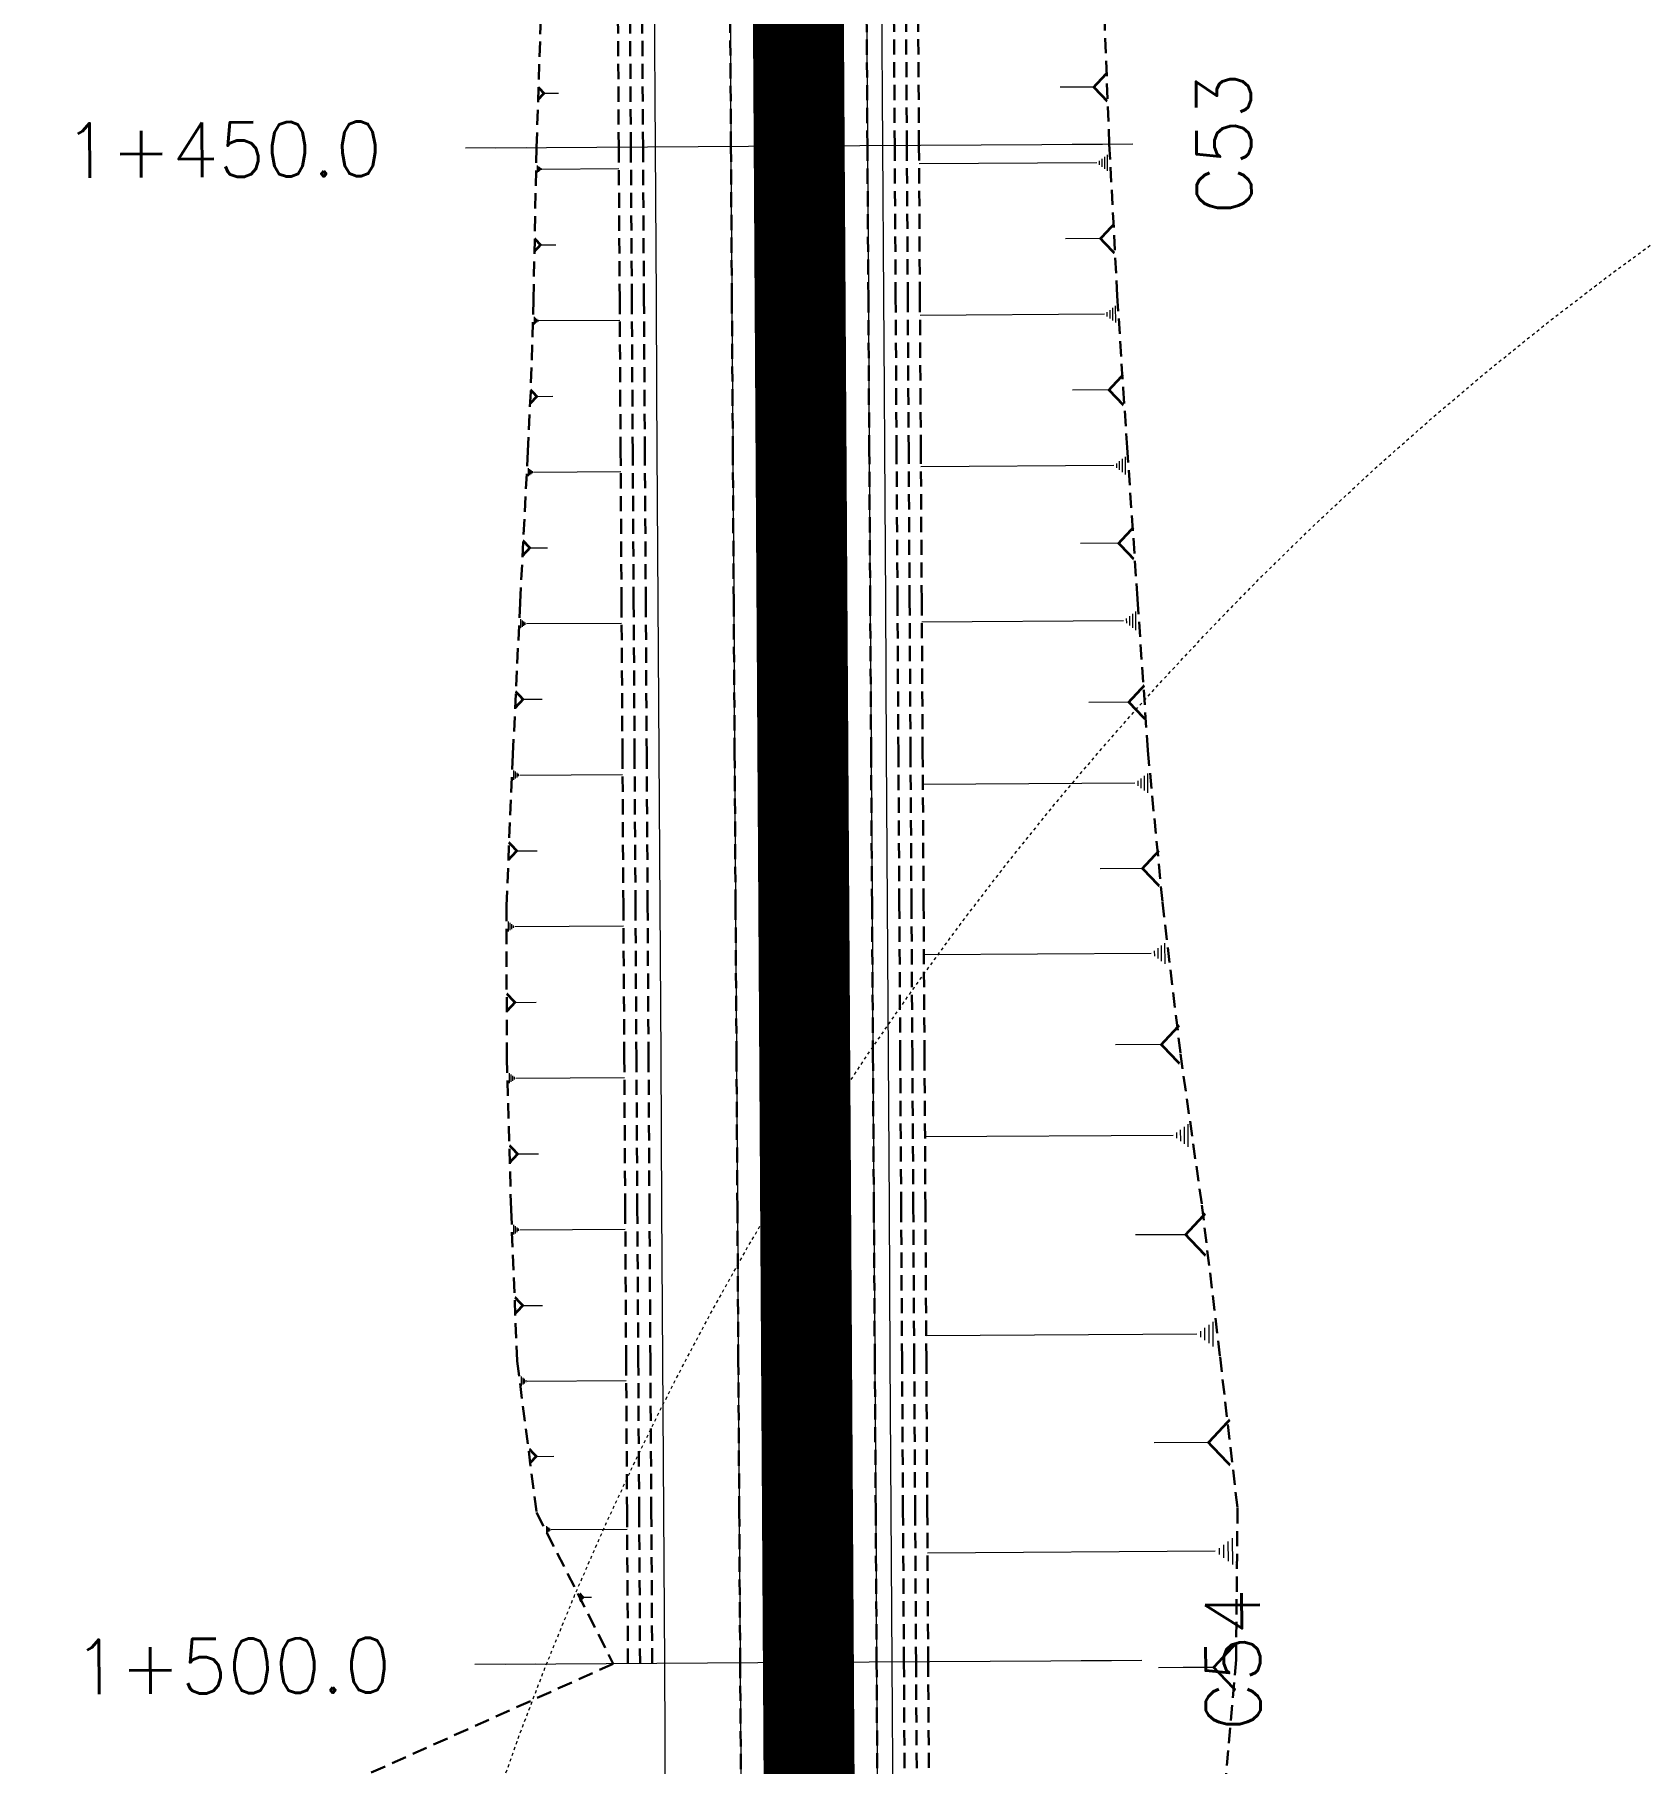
# Model space of a CAD drawing. Header units: metres. Extents: x 544752 to 548977, y 1840603 to 1844608.
# Drawn here: x 545483.5 to 545536.5, y 1843477.9 to 1843534.9 of the extents above; entities that cross this region are included whole.
import ezdxf

# ---------------------------------------------------------------- set-up
doc = ezdxf.new("R2010")
doc.units = ezdxf.units.M
doc.header["$MEASUREMENT"] = 0
for name, pattern in [('ACAD_ISO02W100', [15, 12, -3]), ('Anordnung Grundriss$0$GESTRICHELT', [0.75, 0.5, -0.25]), ('HIDDEN', [0.375, 0.25, -0.125])]:
    doc.linetypes.add(name, pattern=pattern)
doc.layers.add('C-ROAD', color=7, linetype='Continuous')
for name, color, linetype, lineweight in [('C-ROAD-CORR', 5, 'Continuous', 0), ('C-ROAD-SAMP', 150, 'HIDDEN', 0), ('C-ROAD-SAMP-TEXT', 11, 'Continuous', 0), ('C-TOPO-FEAT', 94, 'Continuous', 5), ('Đường', 5, 'ACAD_ISO02W100', 5)]:
    doc.layers.add(name, color=color, linetype=linetype, lineweight=lineweight)

# ---------------------------------------------------------------- blocks, each defined once
blk = doc.blocks.new('TB')
at = {"layer": 'Defpoints', "color": 5, "linetype": 'Anordnung Grundriss$0$GESTRICHELT', "lineweight": 5, "ltscale": 0.2}
blk.add_circle((-0.4049538253086098, -1.769394799566726e-07), 105.7280000291212, dxfattribs=at)

msp = doc.modelspace()

# ---------------------------------------------------------------- linework, layer by layer
at = {"layer": 'C-ROAD', "color": 1, "linetype": 'ACAD_ISO02W100', "lineweight": 60, "ltscale": 0.1, "const_width": 3, "flags": 128}
msp.add_lwpolyline([(545508.5098867064, 1843570.559087935), (545509.2590758278, 1843447.181486077)], dxfattribs=at)
at = {"layer": 'C-ROAD-CORR', "color": 160, "linetype": 'Continuous'}
for p, q in [((545500.3334673558, 1843532.940722745, 688.4629731063258), (545500.8070470588, 1843532.943598476, 687.9893846722061)), ((545518.4639254544, 1843533.143300609, 691.8719612133817), (545517.3494457409, 1843533.136533124, 690.7574609528112)), ((545518.5619483141, 1843530.645487939, 691.7570399326708), (545512.7025440088, 1843530.609907721, 685.8975276010138)), ((545518.6515241583, 1843530.579152099, 691.8462113200217), (545518.6507119566, 1843530.712906714, 691.8462113200217)), ((545518.7411000025, 1843530.51281626, 691.9353827073726), (545518.739475599, 1843530.78032549, 691.9353827073726)), ((545518.8306758468, 1843530.44648042, 692.0245540947235), (545518.8282392415, 1843530.847744265, 692.0245540947235)), ((545518.920251691, 1843530.38014458, 692.1137254820744), (545518.917002884, 1843530.915163041, 692.1137254820744)), ((545500.1103474806, 1843530.556834679, 688.50157713215), (545500.1117545658, 1843530.325113764, 688.50157713215)), ((545500.1491435186, 1843530.528104079, 688.4629562677245), (545500.1501988326, 1843530.354313393, 688.4629562677245)), ((545500.1879395568, 1843530.499373479, 688.424335403299), (545500.1886430993, 1843530.383513022, 688.424335403299)), ((545500.2267355948, 1843530.470642879, 688.3857145388735), (545500.227087366, 1843530.41271265, 688.3857145388735)), ((545500.2655316328, 1843530.441912279, 688.3470936744479), (545502.8032880366, 1843530.457322365, 685.8092904835304)), ((545500.2206111507, 1843527.942430011, 688.184573356201), (545500.7218190888, 1843527.945473509, 687.6833561776058)), ((545518.685216771, 1843528.148898531, 691.6426956336944), (545517.533895479, 1843528.141907332, 690.4913531155798)), ((545500.0060857784, 1843525.563796512, 688.1835502969766), (545500.0075631989, 1843525.320492628, 688.1835502969766)), ((545500.0468211031, 1843525.533629763, 688.1429989021881), (545500.0479291686, 1843525.351151851, 688.1429989021881)), ((545500.0875564278, 1843525.503463014, 688.1024475073996), (545500.0882951382, 1843525.381811073, 688.1024475073996)), ((545500.1282917527, 1843525.473296266, 688.0618961126111), (545500.1286611077, 1843525.412470295, 688.0618961126111)), ((545518.8147678826, 1843525.652700273, 691.5282938552521), (545512.7328700514, 1843525.615769002, 685.4462838956757)), ((545518.9077451043, 1843525.583845527, 691.6208512619579), (545518.9069020615, 1843525.722679077, 691.6208512619579)), ((545519.000722326, 1843525.51499078, 691.7134086686638), (545518.9990362405, 1843525.792657881, 691.7134086686638)), ((545519.0936995476, 1843525.446136033, 691.8059660753696), (545519.0911704196, 1843525.862636684, 691.8059660753696)), ((545519.1866767693, 1843525.377281286, 691.8985234820755), (545519.1833045986, 1843525.932615488, 691.8985234820755)), ((545500.1690270774, 1843525.443129517, 688.0213447178226), (545502.8336376017, 1843525.459309903, 685.3566850675913)), ((545500.0976504439, 1843522.944410942, 687.8583825254127), (545500.6284357028, 1843522.947634044, 687.3275874806723)), ((545518.9641874534, 1843523.157740548, 691.4136858302144), (545517.7648930178, 1843523.15045804, 690.2143692839534)), ((545519.5109249081, 1843520.375413424, 691.6849512032935), (545519.5073991504, 1843520.956040537, 691.6849512032935)), ((545499.8081484921, 1843520.57791629, 687.9035895165686), (545499.809745183, 1843520.314970816, 687.9035895165686)), ((545499.8521723241, 1843520.545314221, 687.8597644630056), (545499.8533698422, 1843520.348105116, 687.8597644630056)), ((545499.896196156, 1843520.512712152, 687.8159394094426), (545499.8969945014, 1843520.381239415, 687.8159394094426)), ((545499.9402199879, 1843520.480110083, 687.7721143558797), (545499.9406191607, 1843520.414373714, 687.7721143558797)), ((545499.9842438198, 1843520.447508014, 687.7282893023167), (545502.8639647164, 1843520.46499462, 684.8485153141766)), ((545519.1220772876, 1843520.663376475, 691.2978593250776), (545512.7631770701, 1843520.624763155, 684.9388418720682)), ((545519.2192891927, 1843520.591385712, 691.3946322946316), (545519.2184077534, 1843520.736542491, 691.3946322946316)), ((545519.3165010979, 1843520.51939495, 691.4914052641856), (545519.314738219, 1843520.809708506, 691.4914052641856)), ((545519.4137130029, 1843520.447404187, 691.5881782337395), (545519.4110686848, 1843520.882874521, 691.5881782337395)), ((545519.2839678711, 1843518.103068025, 691.1787973463271), (545518.0289014999, 1843518.095446852, 689.9237078362172)), ((545499.8680262279, 1843517.950756741, 687.6010235580545), (545500.4489617023, 1843517.954284371, 687.020077373384)), ((545519.8532748687, 1843515.241560054, 691.4653196968524), (545519.8495864825, 1843515.848969065, 691.4653196968524)), ((545499.561537282, 1843515.596136534, 687.6631516363987), (545499.5632786682, 1843515.309362401, 687.6631516363987)), ((545499.609550644, 1843515.560579998, 687.6153550664437), (545499.6108566837, 1843515.345499399, 687.6153550664437)), ((545499.657564006, 1843515.525023462, 687.5675584964888), (545499.658434699, 1843515.381636396, 687.5675584964888)), ((545499.705577368, 1843515.489466927, 687.5197619265339), (545499.7060127145, 1843515.417773394, 687.5197619265339)), ((545499.75359073, 1843515.453910392, 687.471965356579), (545502.8942778505, 1843515.47298167, 684.3312203331226)), ((545519.4464913347, 1843515.542805635, 691.0603728904506), (545512.7942816649, 1843515.502411244, 684.4080405778154)), ((545519.5481872181, 1843515.467494239, 691.161609592051), (545519.5472651217, 1843515.619346492, 691.161609592051)), ((545519.6498831017, 1843515.392182844, 691.2628462936515), (545519.6480389086, 1843515.69588735, 691.2628462936515)), ((545519.7515789851, 1843515.316871449, 691.3640829952519), (545519.7488126956, 1843515.772428207, 691.3640829952519)), ((545499.6438497779, 1843512.95681358, 687.3381853098991), (545500.2738847983, 1843512.960639359, 686.7081386738298)), ((545519.6182122233, 1843512.864572842, 690.9381993845863), (545518.304798817, 1843512.856597367, 689.6247617637316)), ((545499.3299416164, 1843510.612973302, 687.4076210057717), (545499.3318198549, 1843510.303662128, 687.4076210057717)), ((545499.3817282586, 1843510.574622445, 687.3560681930071), (545499.3831369375, 1843510.342639065, 687.3560681930071)), ((545499.4335149007, 1843510.536271588, 687.3045153802425), (545499.4344540201, 1843510.381616001, 687.3045153802425)), ((545499.485301543, 1843510.497920732, 687.2529625674779), (545499.4857711026, 1843510.420592938, 687.2529625674779)), ((545499.5370881852, 1843510.459569875, 687.2014097547133), (545502.9245960173, 1843510.480139929, 683.8138394689827)), ((545519.8173158689, 1843510.188753337, 690.8436556219139), (545512.8268056945, 1843510.146304674, 683.8530165676705)), ((545519.924183533, 1843510.109611953, 690.9500407522215), (545519.9232145428, 1843510.269186707, 690.9500407522215)), ((545520.0310511969, 1843510.03047057, 691.0564258825292), (545520.0291132168, 1843510.349620077, 691.0564258825292)), ((545520.1379188609, 1843509.951329187, 691.1628110128369), (545520.1350118907, 1843510.430053447, 691.1628110128369)), ((545520.2447865248, 1843509.872187803, 691.2691961431445), (545520.2409105647, 1843510.510486817, 691.2691961431445)), ((545499.4382902785, 1843507.961933527, 687.0566273476669), (545500.1138342761, 1843507.966035651, 686.3810708954024)), ((545520.0694174337, 1843507.380632489, 690.7875629331893), (545518.6753799123, 1843507.372167438, 689.3934997107837)), ((545499.1492436781, 1843505.62607306, 687.1010238889895), (545499.1512321803, 1843505.298603499, 687.1010238889895)), ((545499.204070501, 1843505.585470782, 687.046444622564), (545499.2055618777, 1843505.339868611, 687.046444622564)), ((545499.258897324, 1843505.544868503, 686.9918653561384), (545499.2598915751, 1843505.381133723, 686.9918653561384)), ((545499.3137241469, 1843505.504266225, 686.9372860897129), (545499.3142212725, 1843505.422398835, 686.9372860897129)), ((545499.3685509699, 1843505.463663947, 686.8827068232873), (545502.9549254581, 1843505.485441585, 683.2962662152249)), ((545520.3573356561, 1843504.576645104, 690.7677171167826), (545512.8609029049, 1843504.531124314, 683.2711461584154)), ((545520.4719376288, 1843504.491776039, 690.8818016335313), (545520.4708985103, 1843504.662899659, 690.8818016335313)), ((545520.5865396017, 1843504.406906975, 690.99588615028), (545520.5844613644, 1843504.749154215, 690.99588615028)), ((545520.7011415744, 1843504.32203791, 691.1099706670286), (545520.6980242187, 1843504.835408771, 691.1099706670286)), ((545520.8157435472, 1843504.237168846, 691.2240551837773), (545520.8115870729, 1843504.921663327, 691.2240551837773)), ((545499.3774373509, 1843502.963680992, 686.6299454489653), (545500.0705768283, 1843502.967889962, 685.9367931924717)), ((545520.6914238405, 1843501.572648916, 690.7720718106638), (545519.1841900793, 1843501.5634965, 689.2648102615477)), ((545499.1823357594, 1843500.626235771, 686.5801971912497), (545499.1843228341, 1843500.299001296, 686.5801971912497)), ((545499.2371232229, 1843500.585662641, 686.525657106554), (545499.238613529, 1843500.340236784, 686.525657106554)), ((545499.2919106865, 1843500.54508951, 686.4711170218584), (545499.2929042238, 1843500.381472273, 686.4711170218584)), ((545499.34669815, 1843500.50451638, 686.4165769371627), (545499.3471949187, 1843500.422707761, 686.4165769371627)), ((545499.4014856135, 1843500.46394325, 686.3620368524671), (545502.9852854911, 1843500.485705254, 682.7781709024363)), ((545521.3300338214, 1843498.390971699, 691.0806161761104), (545521.3277653888, 1843498.764540621, 691.0806161761104)), ((545521.4551239035, 1843498.298335613, 691.2051414457917), (545521.4517212545, 1843498.858688996, 691.2051414457917)), ((545521.5802139855, 1843498.205699527, 691.329666715473), (545521.5756771202, 1843498.952837371, 691.329666715473)), ((545521.0798536573, 1843498.576243872, 690.8315656367479), (545512.8973645993, 1843498.526557124, 682.6489257231007)), ((545521.2049437393, 1843498.483607786, 690.9560909064292), (545521.203809523, 1843498.670392246, 690.9560909064292)), ((545499.4665598681, 1843497.964869017, 686.0531419305047), (545500.1483615377, 1843497.96900914, 685.3713276909028)), ((545499.326930706, 1843495.62349476, 685.948013418774), (545499.3288580881, 1843495.306090554, 685.948013418774)), ((545499.3800723298, 1843495.584140464, 685.8951117425039), (545499.3815178663, 1843495.34608731, 685.8951117425039)), ((545499.4332139534, 1843495.544786169, 685.8422100662337), (545499.4341776446, 1843495.386084066, 685.8422100662337)), ((545499.4863555771, 1843495.505431873, 685.7893083899636), (545499.4868374227, 1843495.426080822, 685.7893083899636)), ((545499.5394972009, 1843495.466077578, 685.7364067136934), (545503.0156381347, 1843495.487185842, 682.2602016923848)), ((545521.4915703847, 1843495.3038958, 690.8840622950585), (545519.8373125724, 1843495.293850606, 689.2297739841288)), ((545499.6337608726, 1843492.968053134, 685.3984069513543), (545500.2891591401, 1843492.972032927, 684.7429966007736)), ((545522.4035372705, 1843491.621229245, 691.4336801556457), (545522.3985910114, 1843492.435786717, 691.4336801556457)), ((545521.8580258258, 1843492.025210475, 690.8906318287205), (545512.9371718409, 1843491.971040134, 681.9696133753619)), ((545521.994403687, 1843491.924215168, 691.0263939104518), (545521.9931671222, 1843492.127854536, 691.0263939104518)), ((545522.1307815482, 1843491.82321986, 691.1621559921831), (545522.1283084186, 1843492.230498596, 691.1621559921831)), ((545522.2671594094, 1843491.722224552, 691.2979180739144), (545522.263449715, 1843492.333142657, 691.2979180739144)), ((545499.582793892, 1843490.622712651, 685.2051807675416), (545499.5846034236, 1843490.324716246, 685.2051807675416)), ((545499.6326861511, 1843490.585764689, 685.1555137843143), (545499.6340432997, 1843490.362267385, 685.1555137843143)), ((545499.68257841, 1843490.548816727, 685.105846801087), (545499.6834831759, 1843490.399818524, 685.105846801087)), ((545499.7324706691, 1843490.511868765, 685.0561798178596), (545499.732923052, 1843490.437369663, 685.0561798178596)), ((545499.7823629281, 1843490.474920803, 685.0065128346323), (545503.0459539072, 1843490.494738393, 681.7428616866056)), ((545522.2456106065, 1843488.449161532, 690.8856983336132), (545520.4539102612, 1843488.438281742, 689.093964955814)), ((545500.0792146402, 1843487.995135464, 684.4675804918533), (545500.6544997235, 1843487.998628783, 683.8922848024573)), ((545500.4140634248, 1843485.692251939, 683.8960178920532), (545500.4154541602, 1843485.463223499, 683.8960178920532)), ((545500.4524086731, 1843485.663855173, 683.8578457818064), (545500.4534517248, 1843485.492083844, 683.8578457818064)), ((545500.4907539216, 1843485.635458407, 683.8196736715596), (545500.4914492894, 1843485.520944188, 683.8196736715596)), ((545500.52909917, 1843485.607061642, 683.7815015613128), (545500.5294468539, 1843485.549804532, 683.7815015613128)), ((545500.5674444184, 1843485.578664876, 683.743329451066), (545503.0757134245, 1843485.593895905, 681.2350142015198)), ((545522.46673089, 1843484.863559446, 690.7133602406414), (545512.9806805672, 1843484.805957048, 681.2271350291765)), ((545522.6117492096, 1843484.756165404, 690.857723766982), (545522.6104343001, 1843484.972706701, 690.857723766982)), ((545501.6197011182, 1843483.348794691, 682.4729095785974), (545501.9032317547, 1843483.350516382, 682.1893737148687))]:
    msp.add_line(p, q, dxfattribs=at)
at = {"layer": 'C-ROAD-CORR', "color": 5, "linetype": 'Anordnung Grundriss$0$GESTRICHELT', "lineweight": 30, "extrusion": (-0.7070937448954283, -0.004293704267943029, 0.707106781210178), "const_width": 0.1, "elevation": -393159.0523366326}
msp.add_lwpolyline([(-1840187.116722113, 394138.1286950194), (-1840186.650506286, 394137.5070739162), (-1840186.184290459, 394138.1286950194)], dxfattribs=at)
at = {"layer": 'C-ROAD-CORR', "color": 5, "linetype": 'Anordnung Grundriss$0$GESTRICHELT', "lineweight": 30, "extrusion": (-0.7070937450216995, -0.004293704387586455, -0.7071067810831826), "const_width": 0.1, "elevation": -394122.2760150681}
msp.add_lwpolyline([(-1840186.359819909, -393148.3780786298), (-1840186.557930606, -393148.6422262259), (-1840186.756041303, -393148.3780786298)], dxfattribs=at)
at = {"layer": 'C-ROAD-CORR', "color": 5, "linetype": 'Anordnung Grundriss$0$GESTRICHELT', "lineweight": 30, "extrusion": (-0.7070937449508423, -0.004293704294084218, 0.7071067811546063), "const_width": 0.1, "elevation": -393159.3495595586}
msp.add_lwpolyline([(-1840182.13645986, 394138.1221746327), (-1840181.654832242, 394137.4800044768), (-1840181.173204625, 394138.1221746327)], dxfattribs=at)
at = {"layer": 'C-ROAD-CORR', "color": 5, "linetype": 'Anordnung Grundriss$0$GESTRICHELT', "lineweight": 30, "extrusion": (-0.7070937449135872, -0.004293704366524582, -0.7071067811914209), "const_width": 0.1, "elevation": -394121.97779788}
msp.add_lwpolyline([(-1840181.350763068, -393148.4582885088), (-1840181.560431374, -393148.7378462501), (-1840181.770099679, -393148.4582885088)], dxfattribs=at)
at = {"layer": 'C-ROAD-CORR', "color": 5, "linetype": 'Anordnung Grundriss$0$GESTRICHELT', "lineweight": 30, "extrusion": (-0.7070937448629766, -0.004293704434006789, -0.7071067812416207), "const_width": 0.1, "elevation": -394121.6388382001}
msp.add_lwpolyline([(-1840176.341156455, -393148.5641909337), (-1840176.563197722, -393148.8602459573), (-1840176.785238991, -393148.5641909335)], dxfattribs=at)
at = {"layer": 'C-ROAD-CORR', "color": 5, "linetype": 'Anordnung Grundriss$0$GESTRICHELT', "lineweight": 30, "extrusion": (-0.7070937449225162, -0.004293704299409301, 0.7071067811828996), "const_width": 0.1, "elevation": -393159.6873161566}
msp.add_lwpolyline([(-1840177.163764007, 394138.1628518461), (-1840176.662067977, 394137.4939238062), (-1840176.160371948, 394138.1628518461)], dxfattribs=at)
at = {"layer": 'C-ROAD-CORR', "color": 5, "linetype": 'Anordnung Grundriss$0$GESTRICHELT', "lineweight": 30, "extrusion": (-0.707093744955093, -0.004293704382107818, 0.7071067811498211), "const_width": 0.1, "elevation": -393160.0579891106}
msp.add_lwpolyline([(-1840172.130508796, 394138.2324132905), (-1840171.605481916, 394137.532377451), (-1840171.080455037, 394138.2324132905)], dxfattribs=at)
at = {"layer": 'C-ROAD-CORR', "color": 5, "linetype": 'Anordnung Grundriss$0$GESTRICHELT', "lineweight": 30, "extrusion": (-0.7070937449438264, -0.004293704302478648, -0.707106781161571), "const_width": 0.1, "elevation": -394121.2728523808}
msp.add_lwpolyline([(-1840171.328113442, -393148.5341043476), (-1840171.571133848, -393148.858131556), (-1840171.814154255, -393148.5341043474)], dxfattribs=at)
at = {"layer": 'C-ROAD-CORR', "color": 5, "linetype": 'Anordnung Grundriss$0$GESTRICHELT', "lineweight": 30, "extrusion": (-0.7070937448524715, -0.004293704327608478, -0.7071067812527718), "const_width": 0.1, "elevation": -394120.9070379486}
msp.add_lwpolyline([(-1840166.315063759, -393148.512714715), (-1840166.578623782, -393148.8641280784), (-1840166.842183803, -393148.512714715)], dxfattribs=at)
at = {"layer": 'C-ROAD-CORR', "color": 5, "linetype": 'Anordnung Grundriss$0$GESTRICHELT', "lineweight": 30, "extrusion": (-0.7070937449498004, -0.004293704264821461, 0.7071067811558258), "const_width": 0.1, "elevation": -393160.4417479917}
msp.add_lwpolyline([(-1840166.914580981, 394138.3084660653), (-1840166.36514602, 394137.5758861173), (-1840165.815711058, 394138.3084660654)], dxfattribs=at)
at = {"layer": 'C-ROAD-CORR', "color": 5, "linetype": 'Anordnung Grundriss$0$GESTRICHELT', "lineweight": 30, "extrusion": (-0.7070937448579152, -0.004293704260972002, -0.7071067812477327), "const_width": 0.1, "elevation": -394120.5410301509}
msp.add_lwpolyline([(-1840161.302538892, -393148.5195009456), (-1840161.585136502, -393148.8962977594), (-1840161.867734113, -393148.5195009458)], dxfattribs=at)
at = {"layer": 'C-ROAD-CORR', "color": 5, "linetype": 'Anordnung Grundriss$0$GESTRICHELT', "lineweight": 30, "extrusion": (-0.7070937449454162, -0.004293704352938076, 0.707106781159675), "const_width": 0.1, "elevation": -393160.8439220609}
msp.add_lwpolyline([(-1840161.461659683, 394138.5425818578), (-1840160.87849756, 394137.7650323598), (-1840160.295335436, 394138.5425818578)], dxfattribs=at)
at = {"layer": 'C-ROAD-CORR', "color": 5, "linetype": 'Anordnung Grundriss$0$GESTRICHELT', "lineweight": 30, "extrusion": (-0.7070937448819054, -0.004293704320972548, -0.7071067812233788), "const_width": 0.1, "elevation": -394120.1749544254}
msp.add_lwpolyline([(-1840156.29734025, -393148.7470032378), (-1840156.587298506, -393149.1336142467), (-1840156.877256764, -393148.7470032378)], dxfattribs=at)
at = {"layer": 'C-ROAD-CORR', "color": 5, "linetype": 'Anordnung Grundriss$0$GESTRICHELT', "lineweight": 30, "extrusion": (-0.7070937449066631, -0.004293704299621532, 0.7071067811987509), "const_width": 0.1, "elevation": -393161.2696355572}
msp.add_lwpolyline([(-1840155.697400951, 394139.0095683446), (-1840155.066885898, 394138.1688816081), (-1840154.436370845, 394139.0095683446)], dxfattribs=at)
at = {"layer": 'C-ROAD-CORR', "color": 5, "linetype": 'Anordnung Grundriss$0$GESTRICHELT', "lineweight": 30, "extrusion": (-0.7070937449246922, -0.004293704412321894, -0.7071067811800379), "const_width": 0.1, "elevation": -394119.8088390126}
msp.add_lwpolyline([(-1840151.302750452, -393149.2028867959), (-1840151.587965809, -393149.5831739387), (-1840151.873181165, -393149.2028867959)], dxfattribs=at)
at = {"layer": 'C-ROAD-CORR', "color": 5, "linetype": 'Anordnung Grundriss$0$GESTRICHELT', "lineweight": 30, "extrusion": (-0.7070937448971155, -0.004293704267269855, 0.707106781208495), "const_width": 0.1, "elevation": -393161.7292439152}
msp.add_lwpolyline([(-1840149.485434148, 394139.7095713221), (-1840148.793415115, 394138.786879277), (-1840148.10139608, 394139.7095713222)], dxfattribs=at)
at = {"layer": 'C-ROAD-CORR', "color": 5, "linetype": 'Anordnung Grundriss$0$GESTRICHELT', "lineweight": 30, "extrusion": (-0.7070937449006063, -0.004293704227334875, -0.7071067812052466), "const_width": 0.1, "elevation": -394119.442289259}
msp.add_lwpolyline([(-1840146.316202154, -393149.7770271678), (-1840146.590372282, -393150.1425873382), (-1840146.86454241, -393149.7770271678)], dxfattribs=at)
at = {"layer": 'C-ROAD-CORR', "color": 5, "linetype": 'Anordnung Grundriss$0$GESTRICHELT', "lineweight": 30, "extrusion": (-0.7070937449292367, -0.004293704275425747, 0.7071067811763249), "const_width": 0.1, "elevation": -393162.2318645642}
msp.add_lwpolyline([(-1840142.683737077, 394140.2911309049), (-1840141.934222259, 394139.2917778152), (-1840141.184707442, 394140.2911309051)], dxfattribs=at)
at = {"layer": 'C-ROAD-CORR', "color": 5, "linetype": 'Anordnung Grundriss$0$GESTRICHELT', "lineweight": 30, "extrusion": (-0.7070937449908788, -0.004293704200760156, -0.707106781115137), "const_width": 0.1, "elevation": -394119.0777210844}
msp.add_lwpolyline([(-1840141.374206053, -393150.7734306408), (-1840141.614862754, -393151.0943062418), (-1840141.855519455, -393150.7734306408)], dxfattribs=at)
at = {"layer": 'C-ROAD-CORR', "color": 5, "linetype": 'Anordnung Grundriss$0$GESTRICHELT', "lineweight": 30, "extrusion": (-0.7070937449986026, -0.004293704315096613, -0.7071067811067193), "const_width": 0.1, "elevation": -394118.7368090803}
msp.add_lwpolyline([(-1840136.840555268, -393153.416131212), (-1840136.959163502, -393153.5742755235), (-1840137.077771736, -393153.4161312121)], dxfattribs=at)
at = {"layer": 'C-ROAD-CORR', "color": 1, "linetype": 'Anordnung Grundriss$0$GESTRICHELT', "lineweight": 30}
for points in [[(545500.2543484606, 1843536.144230691, 688.7660099778114), (545500.0863387962, 1843531.1431183, 688.584582262695), (545499.9873191608, 1843526.142424838, 688.2685815872915), (545499.8958241616, 1843523.096870109, 688.0752042413892), (545499.8002558544, 1843521.141196746, 687.9800579338472), (545499.5474233237, 1843516.139569283, 687.7451436767464), (545499.3085885129, 1843511.138026817, 687.4962314417738), (545499.0933909175, 1843506.136627885, 687.223681555595), (545499.1102058907, 1843501.136637809, 686.7191148233262), (545499.2479796532, 1843496.137382234, 686.0935870716792), (545499.4486597186, 1843491.138508647, 685.4051518574419), (545500.089980514, 1843486.142310775, 684.2760677893087), (545502.6194534306, 1843481.157578379, 681.2587967891898)], [(545502.7686625599, 1843536.159498428, 686.2516495235326), (545502.7990236343, 1843531.159590608, 685.8718474124626), (545502.8293847087, 1843526.159682789, 685.4264636419811), (545502.8478742569, 1843523.114795921, 685.1230997208319), (545502.859745783, 1843521.159774969, 684.9205115992316), (545502.8901068574, 1843516.159867149, 684.4023985160411), (545502.9204679318, 1843511.15995933, 683.8842854328504), (545502.9508290061, 1843506.16005151, 683.3661723496599), (545502.9811900805, 1843501.16014369, 682.8480592664694), (545503.0115511549, 1843496.160235871, 682.3299461832787), (545503.0419122293, 1843491.160328051, 681.8118331000882), (545503.0722733036, 1843486.160420231, 681.2937200168976), (545503.102634378, 1843481.160512412, 680.775606933707)], [(545512.6684800428, 1843536.219613355, 686.3316495235326), (545512.6988411172, 1843531.219705536, 685.9518474124626), (545512.7292021916, 1843526.219797716, 685.5064636419811), (545512.7476917398, 1843523.174910849, 685.2030997208319), (545512.759563266, 1843521.219889896, 685.0005115992317), (545512.7899243403, 1843516.219982077, 684.4823985160411), (545512.8202854147, 1843511.220074257, 683.9642854328505), (545512.8506464891, 1843506.220166437, 683.44617234966), (545512.8810075634, 1843501.220258618, 682.9280592664694), (545512.9113686378, 1843496.220350798, 682.4099461832787), (545512.9417297122, 1843491.220442978, 681.8918331000882), (545512.9720907866, 1843486.220535159, 681.3737200168977), (545513.0024518609, 1843481.220627339, 680.855606933707), (545513.0328129353, 1843476.220719519, 680.3374938505165)]]:
    msp.add_polyline3d(points, dxfattribs=at)
at = {"layer": 'C-ROAD-CORR', "color": 92, "linetype": 'Anordnung Grundriss$0$GESTRICHELT', "lineweight": 30}
for points in [[(545503.1686551855, 1843536.161927314, 685.8516495235326), (545503.1990162599, 1843531.162019494, 685.4718474124626), (545503.2293773342, 1843526.162111675, 685.0264636419811), (545503.2478668825, 1843523.117224807, 684.7230997208319), (545503.2597384086, 1843521.162203855, 684.5205115992317), (545503.290099483, 1843516.162296035, 684.0023985160411), (545503.3204605574, 1843511.162388216, 683.4842854328505), (545503.3508216317, 1843506.162480396, 682.9661723496599), (545503.3811827061, 1843501.162572576, 682.4480592664694), (545503.4115437805, 1843496.162664757, 681.9299461832787), (545503.4419048548, 1843491.162756937, 681.4118331000882), (545503.4722659292, 1843486.162849117, 680.8937200168976), (545503.5026270036, 1843481.162941298, 680.375606933707)], [(545503.5686478111, 1843536.1643562, 685.8516495235326), (545503.5990088854, 1843531.16444838, 685.4718474124626), (545503.6293699598, 1843526.164540561, 685.0264636419811), (545503.647859508, 1843523.119653693, 684.7230997208319), (545503.6597310342, 1843521.164632741, 684.5205115992317), (545503.6900921086, 1843516.164724921, 684.0023985160411), (545503.7204531829, 1843511.164817102, 683.4842854328505), (545503.7508142573, 1843506.164909282, 682.9661723496599), (545503.7811753317, 1843501.165001462, 682.4480592664694), (545503.811536406, 1843496.165093643, 681.9299461832787), (545503.8418974804, 1843491.165185823, 681.4118331000882), (545503.8722585548, 1843486.165278003, 680.8937200168976), (545503.9026196292, 1843481.165370184, 680.375606933707)], [(545511.8684947917, 1843536.214755584, 685.9316495235327), (545511.898855866, 1843531.214847764, 685.5518474124626), (545511.9292169404, 1843526.214939944, 685.1064636419811), (545511.9477064887, 1843523.170053077, 684.8030997208319), (545511.9595780148, 1843521.215032125, 684.6005115992317), (545511.9899390892, 1843516.215124305, 684.0823985160412), (545512.0203001635, 1843511.215216485, 683.5642854328505), (545512.0506612379, 1843506.215308666, 683.04617234966), (545512.0810223123, 1843501.215400846, 682.5280592664694), (545512.1113833867, 1843496.215493026, 682.0099461832788), (545512.141744461, 1843491.215585207, 681.4918331000882), (545512.1721055354, 1843486.215677387, 680.9737200168977), (545512.2024666098, 1843481.215769567, 680.455606933707), (545512.2328276841, 1843476.215861748, 679.9374938505165)], [(545512.2684874173, 1843536.217184469, 685.9316495235327), (545512.2988484916, 1843531.21727665, 685.5518474124626), (545512.329209566, 1843526.21736883, 685.1064636419811), (545512.3476991142, 1843523.172481963, 684.8030997208319), (545512.3595706404, 1843521.21746101, 684.6005115992317), (545512.3899317147, 1843516.217553191, 684.0823985160412), (545512.4202927891, 1843511.217645371, 683.5642854328505), (545512.4506538635, 1843506.217737551, 683.04617234966), (545512.4810149379, 1843501.217829732, 682.5280592664694), (545512.5113760122, 1843496.217921912, 682.0099461832788), (545512.5417370866, 1843491.218014092, 681.4918331000882), (545512.572098161, 1843486.218106273, 680.9737200168977), (545512.6024592353, 1843481.218198453, 680.455606933707), (545512.6328203097, 1843476.218290633, 679.9374938505165)]]:
    msp.add_polyline3d(points, dxfattribs=at)
at = {"layer": 'C-ROAD-CORR', "color": 5, "linetype": 'Anordnung Grundriss$0$GESTRICHELT', "lineweight": 30}
for points in [[(545506.4685943464, 1843536.181965623, 686.3516495235326), (545506.4989554208, 1843531.182057803, 685.9718474124626), (545506.5293164952, 1843526.182149984, 685.5264636419811), (545506.5478060434, 1843523.137263116, 685.2230997208319), (545506.5596775695, 1843521.182242164, 685.0205115992317), (545506.5900386439, 1843516.182334344, 684.5023985160411), (545506.6203997183, 1843511.182426525, 683.9842854328505), (545506.6507607927, 1843506.182518705, 683.4661723496599), (545506.681121867, 1843501.182610885, 682.9480592664694), (545506.7114829414, 1843496.182703066, 682.4299461832787), (545506.7418440158, 1843491.182795246, 681.9118331000882), (545506.7722050902, 1843486.182887426, 681.3937200168976), (545506.8025661645, 1843481.182979607, 680.875606933707), (545506.8329272389, 1843476.183071787, 680.3574938505164)], [(545510.9685113842, 1843536.20929059, 686.3516495235326), (545510.9988724586, 1843531.209382771, 685.9718474124626), (545511.029233533, 1843526.209474951, 685.5264636419811), (545511.0477230812, 1843523.164588084, 685.2230997208319), (545511.0595946073, 1843521.209567131, 685.0205115992317), (545511.0899556817, 1843516.209659311, 684.5023985160411), (545511.1203167561, 1843511.209751492, 683.9842854328505), (545511.1506778304, 1843506.209843672, 683.4661723496599), (545511.1810389048, 1843501.209935853, 682.9480592664694), (545511.2113999792, 1843496.210028033, 682.4299461832787), (545511.2417610536, 1843491.210120213, 681.9118331000882), (545511.2721221279, 1843486.210212393, 681.3937200168976), (545511.3024832023, 1843481.210304574, 680.875606933707), (545511.3328442767, 1843476.210396754, 680.3574938505164)]]:
    msp.add_polyline3d(points, dxfattribs=at)
at = {"layer": 'C-ROAD-CORR', "color": 160, "linetype": 'Anordnung Grundriss$0$GESTRICHELT', "lineweight": 30}
for points in [[(545506.4685943464, 1843536.181965623, 686.2016495235326), (545506.4989554208, 1843531.182057803, 685.8218474124626), (545506.5293164952, 1843526.182149984, 685.3764636419811), (545506.5478060434, 1843523.137263116, 685.0730997208319), (545506.5596775695, 1843521.182242164, 684.8705115992317), (545506.5900386439, 1843516.182334344, 684.3523985160411), (545506.6203997183, 1843511.182426525, 683.8342854328505), (545506.6507607927, 1843506.182518705, 683.31617234966), (545506.681121867, 1843501.182610885, 682.7980592664694), (545506.7114829414, 1843496.182703066, 682.2799461832788), (545506.7418440158, 1843491.182795246, 681.7618331000882), (545506.7722050902, 1843486.182887426, 681.2437200168977), (545506.8025661645, 1843481.182979607, 680.725606933707), (545506.8329272389, 1843476.183071787, 680.2074938505165)], [(545510.9685113842, 1843536.20929059, 686.2016495235326), (545510.9988724586, 1843531.209382771, 685.8218474124626), (545511.029233533, 1843526.209474951, 685.3764636419811), (545511.0477230812, 1843523.164588084, 685.0730997208319), (545511.0595946073, 1843521.209567131, 684.8705115992317), (545511.0899556817, 1843516.209659311, 684.3523985160411), (545511.1203167561, 1843511.209751492, 683.8342854328505), (545511.1506778304, 1843506.209843672, 683.31617234966), (545511.1810389048, 1843501.209935853, 682.7980592664694), (545511.2113999792, 1843496.210028033, 682.2799461832788), (545511.2417610536, 1843491.210120213, 681.7618331000882), (545511.2721221279, 1843486.210212393, 681.2437200168977), (545511.3024832023, 1843481.210304574, 680.725606933707), (545511.3328442767, 1843476.210396754, 680.2074938505165)]]:
    msp.add_polyline3d(points, dxfattribs=at)
at = {"layer": 'C-ROAD-CORR', "color": 150, "linetype": 'Anordnung Grundriss$0$GESTRICHELT', "lineweight": 30}
msp.add_polyline3d([(545508.7185528653, 1843536.195628107, 686.4191495235326), (545508.7489139397, 1843531.195720287, 686.0393474124626), (545508.7792750141, 1843526.195812467, 685.5939636419811), (545508.7977645623, 1843523.1509256, 685.2905997208319), (545508.8096360884, 1843521.195904648, 685.0880115992317), (545508.8399971628, 1843516.195996828, 684.5698985160411), (545508.8703582372, 1843511.196089008, 684.0517854328505), (545508.9007193116, 1843506.196181189, 683.5336723496599), (545508.9310803859, 1843501.196273369, 683.0155592664694), (545508.9614414603, 1843496.196365549, 682.4974461832787), (545508.9918025347, 1843491.19645773, 681.9793331000882), (545509.022163609, 1843486.19654991, 681.4612200168976), (545509.0525246834, 1843481.19664209, 680.943106933707), (545509.0828857578, 1843476.196734271, 680.4249938505164)], dxfattribs=at)
msp.add_polyline3d([(545508.7185528653, 1843536.195628107, 686.4191495235326), (545508.7489139397, 1843531.195720287, 686.0393474124626), (545508.7792750141, 1843526.195812467, 685.5939636419811), (545508.7977645623, 1843523.1509256, 685.2905997208319), (545508.8096360884, 1843521.195904648, 685.0880115992317), (545508.8399971628, 1843516.195996828, 684.5698985160411), (545508.8703582372, 1843511.196089008, 684.0517854328505), (545508.9007193116, 1843506.196181189, 683.5336723496599), (545508.9310803859, 1843501.196273369, 683.0155592664694), (545508.9614414603, 1843496.196365549, 682.4974461832787), (545508.9918025347, 1843491.19645773, 681.9793331000882), (545509.022163609, 1843486.19654991, 681.4612200168976), (545509.0525246834, 1843481.19664209, 680.943106933707), (545509.0828857578, 1843476.196734271, 680.4249938505164)], dxfattribs=at)
at = {"layer": 'C-ROAD-SAMP', "color": 1, "linetype": 'Continuous', "lineweight": 13}
for points in [[(545518.7487295789, 1843531.256442436), (545508.7489139396, 1843531.195720287), (545498.7490983002, 1843531.134998138)], [(545519.0523403228, 1843481.257364239), (545509.0525246834, 1843481.19664209), (545499.0527090441, 1843481.135919942)]]:
    msp.add_lwpolyline(points, dxfattribs=at)
at = {"layer": 'C-ROAD-SAMP-TEXT', "color": 1, "linetype": 'Continuous', "lineweight": -3}
for p, q in [((545507.7489323757, 1843531.189648072), (545509.7488955036, 1843531.201792502)), ((545508.0525431195, 1843481.190569876), (545510.0525062474, 1843481.202714305))]:
    msp.add_line(p, q, dxfattribs=at)
at = {"layer": 'C-ROAD-SAMP-TEXT', "color": 4, "linetype": 'Continuous', "lineweight": 9}
for p, q in [((545519.7487111428, 1843531.26251465), (545517.7487480149, 1843531.250370221)), ((545520.0523218866, 1843481.263436454), (545518.0523587588, 1843481.251292024))]:
    msp.add_line(p, q, dxfattribs=at)
at = {"layer": 'C-ROAD-SAMP-TEXT', "color": 4, "linetype": 'Continuous', "lineweight": 5}
for p, q in [((545499.7490798641, 1843531.141070353), (545497.7491167362, 1843531.128925923)), ((545500.052690608, 1843481.141992156), (545498.0527274801, 1843481.129847727))]:
    msp.add_line(p, q, dxfattribs=at)
at = {"layer": 'C-TOPO-FEAT', "color": 94, "linetype": 'Continuous', "lineweight": 0, "ltscale": 2}
for points in [[(545503.9686404367, 1843536.166785086, 686.2516495235326), (545503.999001511, 1843531.166877266, 685.8718474124626), (545504.0293625854, 1843526.166969447, 685.4264636419811), (545504.0478521336, 1843523.122082579, 685.1230997208319), (545504.0597236598, 1843521.167061627, 684.9205115992316), (545504.0900847341, 1843516.167153807, 684.4023985160411), (545504.1204458085, 1843511.167245988, 683.8842854328504), (545504.1508068829, 1843506.167338168, 683.3661723496599), (545504.1811679573, 1843501.167430348, 682.8480592664694), (545504.2115290316, 1843496.167522529, 682.3299461832787), (545504.241890106, 1843491.167614709, 681.8118331000882), (545504.2722511804, 1843486.167706889, 681.2937200168976), (545504.3026122547, 1843481.16779907, 680.775606933707), (545504.3329733291, 1843476.16789125, 680.2574938505164)], [(545506.4685943464, 1843536.181965623, 685.9016495235326), (545506.4989554208, 1843531.182057803, 685.5218474124625), (545506.5293164952, 1843526.182149984, 685.076463641981), (545506.5478060434, 1843523.137263116, 684.7730997208319), (545506.5596775695, 1843521.182242164, 684.5705115992316), (545506.5900386439, 1843516.182334344, 684.0523985160411), (545506.6203997183, 1843511.182426525, 683.5342854328504), (545506.6507607927, 1843506.182518705, 683.0161723496599), (545506.681121867, 1843501.182610885, 682.4980592664693), (545506.7114829414, 1843496.182703066, 681.9799461832787), (545506.7418440158, 1843491.182795246, 681.4618331000881), (545506.7722050902, 1843486.182887426, 680.9437200168976), (545506.8025661645, 1843481.182979607, 680.425606933707), (545506.8329272389, 1843476.183071787, 679.9074938505164)], [(545508.7185528653, 1843536.195628107, 686.2691495235326), (545508.7489139397, 1843531.195720287, 685.8893474124626), (545508.7792750141, 1843526.195812467, 685.4439636419811), (545508.7977645623, 1843523.1509256, 685.1405997208319), (545508.8096360884, 1843521.195904648, 684.9380115992317), (545508.8399971628, 1843516.195996828, 684.4198985160411), (545508.8703582372, 1843511.196089008, 683.9017854328505), (545508.9007193116, 1843506.196181189, 683.38367234966), (545508.9310803859, 1843501.196273369, 682.8655592664694), (545508.9614414603, 1843496.196365549, 682.3474461832787), (545508.9918025347, 1843491.19645773, 681.8293331000882), (545509.022163609, 1843486.19654991, 681.3112200168977), (545509.0525246834, 1843481.19664209, 680.793106933707), (545509.0828857578, 1843476.196734271, 680.2749938505165)], [(545508.7185528653, 1843536.195628107, 686.2691495235326), (545508.7489139397, 1843531.195720287, 685.8893474124626), (545508.7792750141, 1843526.195812467, 685.4439636419811), (545508.7977645623, 1843523.1509256, 685.1405997208319), (545508.8096360884, 1843521.195904648, 684.9380115992317), (545508.8399971628, 1843516.195996828, 684.4198985160411), (545508.8703582372, 1843511.196089008, 683.9017854328505), (545508.9007193116, 1843506.196181189, 683.38367234966), (545508.9310803859, 1843501.196273369, 682.8655592664694), (545508.9614414603, 1843496.196365549, 682.3474461832787), (545508.9918025347, 1843491.19645773, 681.8293331000882), (545509.022163609, 1843486.19654991, 681.3112200168977), (545509.0525246834, 1843481.19664209, 680.793106933707), (545509.0828857578, 1843476.196734271, 680.2749938505165)], [(545508.7185528653, 1843536.195628107, 685.9691495235326), (545508.7489139397, 1843531.195720287, 685.5893474124625), (545508.7792750141, 1843526.195812467, 685.143963641981), (545508.7977645623, 1843523.1509256, 684.8405997208318), (545508.8096360884, 1843521.195904648, 684.6380115992316), (545508.8399971628, 1843516.195996828, 684.1198985160411), (545508.8703582372, 1843511.196089008, 683.6017854328504), (545508.9007193116, 1843506.196181189, 683.0836723496599), (545508.9310803859, 1843501.196273369, 682.5655592664693), (545508.9614414603, 1843496.196365549, 682.0474461832787), (545508.9918025347, 1843491.19645773, 681.5293331000881), (545509.022163609, 1843486.19654991, 681.0112200168976), (545509.0525246834, 1843481.19664209, 680.4931069337069), (545509.0828857578, 1843476.196734271, 679.9749938505164)], [(545508.7185528653, 1843536.195628107, 685.9691495235326), (545508.7489139397, 1843531.195720287, 685.5893474124625), (545508.7792750141, 1843526.195812467, 685.143963641981), (545508.7977645623, 1843523.1509256, 684.8405997208318), (545508.8096360884, 1843521.195904648, 684.6380115992316), (545508.8399971628, 1843516.195996828, 684.1198985160411), (545508.8703582372, 1843511.196089008, 683.6017854328504), (545508.9007193116, 1843506.196181189, 683.0836723496599), (545508.9310803859, 1843501.196273369, 682.5655592664693), (545508.9614414603, 1843496.196365549, 682.0474461832787), (545508.9918025347, 1843491.19645773, 681.5293331000881), (545509.022163609, 1843486.19654991, 681.0112200168976), (545509.0525246834, 1843481.19664209, 680.4931069337069), (545509.0828857578, 1843476.196734271, 679.9749938505164)], [(545510.9685113842, 1843536.20929059, 685.9016495235326), (545510.9988724586, 1843531.209382771, 685.5218474124625), (545511.029233533, 1843526.209474951, 685.076463641981), (545511.0477230812, 1843523.164588084, 684.7730997208319), (545511.0595946073, 1843521.209567131, 684.5705115992316), (545511.0899556817, 1843516.209659311, 684.0523985160411), (545511.1203167561, 1843511.209751492, 683.5342854328504), (545511.1506778304, 1843506.209843672, 683.0161723496599), (545511.1810389048, 1843501.209935853, 682.4980592664693), (545511.2113999792, 1843496.210028033, 681.9799461832787), (545511.2417610536, 1843491.210120213, 681.4618331000881), (545511.2721221279, 1843486.210212393, 680.9437200168976), (545511.3024832023, 1843481.210304574, 680.425606933707), (545511.3328442767, 1843476.210396754, 679.9074938505164)], [(545511.4685021661, 1843536.212326698, 686.3316495235326), (545511.4988632405, 1843531.212418878, 685.9518474124626), (545511.5292243148, 1843526.212511058, 685.5064636419811), (545511.5477138631, 1843523.167624191, 685.2030997208319), (545511.5595853892, 1843521.212603239, 685.0005115992317), (545511.5899464636, 1843516.212695419, 684.4823985160411), (545511.620307538, 1843511.212787599, 683.9642854328505), (545511.6506686123, 1843506.21287978, 683.44617234966), (545511.6810296867, 1843501.21297196, 682.9280592664694), (545511.7113907611, 1843496.21306414, 682.4099461832787), (545511.7417518354, 1843491.213156321, 681.8918331000882), (545511.7721129098, 1843486.213248501, 681.3737200168977), (545511.8024739842, 1843481.213340681, 680.855606933707), (545511.8328350586, 1843476.213432861, 680.3374938505165)]]:
    msp.add_polyline3d(points, dxfattribs=at)

# ---------------------------------------------------------------- block references
at = {"layer": 'Đường', "rotation": 257.913224924322}
msp.add_blockref('TB', (545598.6728051361, 1843441.848021386), dxfattribs=at)

# ---------------------------------------------------------------- next in the draw order: texts
at = {"layer": 'C-ROAD-SAMP-TEXT', "color": 1, "linetype": 'Continuous', "lineweight": 13, "char_height": 1.8, "attachment_point": 5, "rotation": 90.34791442266209, "bg_fill": 3, "box_fill_scale": 1.416666666666667, "bg_fill_color": 256, "bg_fill_true_color": 13158600, "bg_fill_transparency": 0}
for s, insert, width in [('{\\Fsimplex.shx|c0;C53}', (545522.7486558347, 1843531.280731295), 4.761428571428572), ('{\\Fsimplex.shx|c0;C54}', (545523.0522665785, 1843481.281653099), 4.848000000000001)]:
    msp.add_mtext(s, dxfattribs=dict(at, insert=insert, width=width))
at = {"layer": 'C-ROAD-SAMP-TEXT', "color": 1, "linetype": 'Continuous', "lineweight": -3, "char_height": 1.8, "width": 10.908, "attachment_point": 5, "rotation": 0.34791442266209077, "bg_fill": 3, "box_fill_scale": 1.416666666666667, "bg_fill_color": 256, "bg_fill_true_color": 13158600, "bg_fill_transparency": 0}
for s, insert in [('{\\Fsimplex.shx|c0;1+450.0}', (545489.7492642248, 1843531.080348204)), ('{\\Fsimplex.shx|c0;1+500.0}', (545490.0528749686, 1843481.081270008))]:
    msp.add_mtext(s, dxfattribs=dict(at, insert=insert))

# ---------------------------------------------------------------- next in the draw order: linework, layer by layer
at = {"layer": 'C-ROAD-CORR', "color": 160, "linetype": 'Continuous'}
for p, q in [((545522.7567675293, 1843484.648771361, 691.0020872933226), (545522.7541377102, 1843485.081853956, 691.0020872933226)), ((545522.9017858489, 1843484.541377319, 691.1464508196632), (545522.8978411204, 1843485.191001211, 691.1464508196632)), ((545523.0468041686, 1843484.433983277, 691.2908143460038), (545523.0415445304, 1843485.300148466, 691.2908143460038)), ((545522.4161717095, 1843481.036677225, 690.2430519155323), (545520.6002496742, 1843481.025650353, 688.427096401057))]:
    msp.add_line(p, q, dxfattribs=at)
at = {"layer": 'C-ROAD-CORR', "color": 5, "linetype": 'Anordnung Grundriss$0$GESTRICHELT', "lineweight": 30, "extrusion": (-0.7070937448935238, -0.004293704304600639, 0.7071067812118599), "const_width": 0.1, "elevation": -393162.7750941546}
msp.add_lwpolyline([(-1840135.280463165, 394139.9390708636), (-1840134.520815786, 394138.9262076905), (-1840133.761168406, 394139.9390708634)], dxfattribs=at)
at = {"layer": 'C-ROAD-CORR', "color": 11, "linetype": 'Anordnung Grundriss$0$GESTRICHELT', "lineweight": 30}
for points in [[(545518.0685386823, 1843561.193988133, 692.9327989427372), (545517.8955927267, 1843556.25172282, 692.5573389690313), (545517.7219258851, 1843555.228660578, 692.3505094212429), (545517.4720737316, 1843553.204151932, 692.0379472478675), (545517.5398165103, 1843551.249470249, 692.0400770800061), (545517.7473096849, 1843546.250638033, 692.0341553130903), (545518.4649537577, 1843541.25490362, 692.472812190336), (545518.7844887808, 1843536.256751759, 692.447771018681), (545518.9756876973, 1843531.2578206, 692.2288097150749), (545519.2389613674, 1843526.259327101, 692.0163428344113), (545519.4334670389, 1843523.215509061, 691.8889982815942), (545519.5657285096, 1843521.261219156, 691.806802324135), (545519.9035049975, 1843516.263178063, 691.5961103220519), (545520.2460468389, 1843511.265165907, 691.3901837614068), (545520.7265175761, 1843506.267991301, 691.3221886394591), (545521.3221996925, 1843501.271516295, 691.3694070207241), (545522.028034813, 1843496.275710175, 691.5267804370496), (545522.6266960631, 1843491.279253259, 691.5769780069432), (545523.2023369094, 1843486.282656557, 691.60415474869), (545523.1535540227, 1843481.282268149, 691.0068962452641), (545522.7140616782, 1843476.279507226, 690.018921080828)], [(545500.2543484606, 1843536.144230691, 688.7660099778114), (545500.0863387962, 1843531.1431183, 688.584582262695), (545499.9873191608, 1843526.142424838, 688.2685815872915), (545499.8958241616, 1843523.096870109, 688.0752042413892), (545499.8002558544, 1843521.141196746, 687.9800579338472), (545499.5474233237, 1843516.139569283, 687.7451436767464), (545499.3085885129, 1843511.138026817, 687.4962314417738), (545499.0933909175, 1843506.136627885, 687.223681555595), (545499.1102058907, 1843501.136637809, 686.7191148233262), (545499.2479796532, 1843496.137382234, 686.0935870716792), (545499.4486597186, 1843491.138508647, 685.4051518574419), (545500.089980514, 1843486.142310775, 684.2760677893087), (545502.6194534306, 1843481.157578379, 681.2587967891898), (545491.3532228944, 1843476.089073963, 671.6041673607299)]]:
    msp.add_polyline3d(points, dxfattribs=at)
at = {"layer": 'C-ROAD-CORR', "color": 1, "linetype": 'Anordnung Grundriss$0$GESTRICHELT', "lineweight": 30}
msp.add_polyline3d([(545518.0127300872, 1843559.599149544, 692.81164032077), (545517.8955927267, 1843556.25172282, 692.5573389690313), (545517.7219258851, 1843555.228660578, 692.3505094212429), (545517.4720737316, 1843553.204151932, 692.0379472478675), (545517.5398165103, 1843551.249470249, 692.0400770800061), (545517.7473096849, 1843546.250638033, 692.0341553130903), (545518.4649537577, 1843541.25490362, 692.472812190336), (545518.7844887808, 1843536.256751759, 692.447771018681), (545518.9756876973, 1843531.2578206, 692.2288097150749), (545519.2389613674, 1843526.259327101, 692.0163428344113), (545519.4334670389, 1843523.215509061, 691.8889982815942), (545519.5657285096, 1843521.261219156, 691.806802324135), (545519.9035049975, 1843516.263178063, 691.5961103220519), (545520.2460468389, 1843511.265165907, 691.3901837614068), (545520.7265175761, 1843506.267991301, 691.3221886394591), (545521.3221996925, 1843501.271516295, 691.3694070207241), (545522.028034813, 1843496.275710175, 691.5267804370496), (545522.6266960631, 1843491.279253259, 691.5769780069432), (545523.2023369094, 1843486.282656557, 691.60415474869), (545523.1535540227, 1843481.282268149, 691.0068962452641), (545522.7140616782, 1843476.279507226, 690.018921080828)], dxfattribs=at)

doc.saveas('drawing.dxf')
